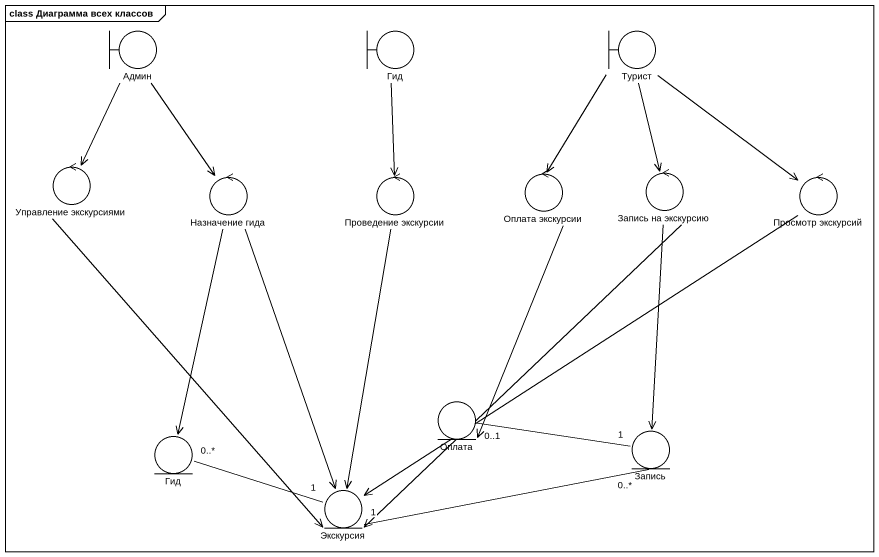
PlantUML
@startuml
mainframe class Диаграмма всех классов
boundary Админ
boundary Гид
boundary Турист
control "Управление экскурсиями" as Управление_экскурсиями
control "Оплата экскурсии" as Оплата_экскурсии
control "Запись на экскурсию" as Запись_на_экскурсию
control "Назначение гида" as Назначение_гида
control "Проведение экскурсии" as Проведение_экскурсии
control "Просмотр экскурсий" as Просмотр_экскурсий
entity Оплата
entity "Гид" as Гид_2
entity Запись
entity Экскурсия
Админ --> Управление_экскурсиями
Админ --> Назначение_гида
Гид --> Проведение_экскурсии
Турист --> Оплата_экскурсии
Турист --> Запись_на_экскурсию
Турист --> Просмотр_экскурсий
Управление_экскурсиями --> Экскурсия
Оплата_экскурсии --> Оплата
Запись_на_экскурсию --> Запись
Запись_на_экскурсию --> Экскурсия
Назначение_гида --> Гид_2
Назначение_гида --> Экскурсия
Проведение_экскурсии --> Экскурсия
Просмотр_экскурсий --> Экскурсия
Запись "1" -left- "0..1" Оплата
Экскурсия "1" -left- "0..*" Гид_2
Экскурсия "1" -right- "0..*" Запись
@enduml
